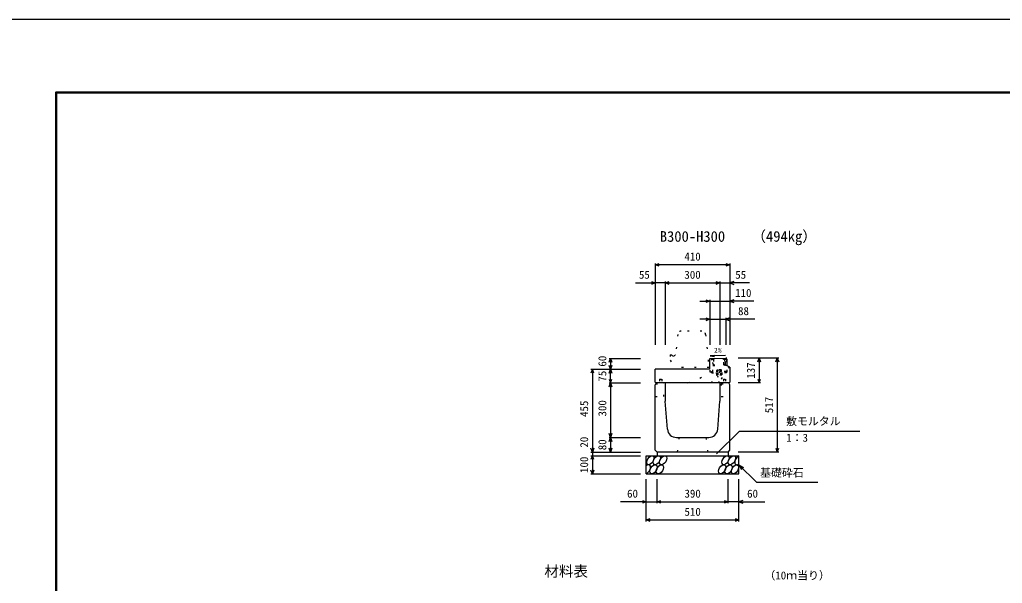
# Model space of a CAD drawing. Units: millimetres, scale not verified. Extents: x -12600 to 12600, y -5940 to 5940.
# Drawn here: x -4000 to 1403, y 2839 to 5940 of the extents above; entities that cross this region are included whole.
import ezdxf
from ezdxf.enums import TextEntityAlignment as Align

# ---------------------------------------------------------------- set-up
doc = ezdxf.new("R2010")
doc.units = ezdxf.units.MM
doc.header["$LTSCALE"] = 40
doc.linetypes.add('DOTTED', pattern=[1.75, 0.25, -1.5])
for name, color, linetype, lineweight in [('0-0_DIM', 7, 'Continuous', 25), ('0-1_Defpoints', 5, 'Continuous', 25), ('0-2_HATCH', 6, 'Continuous', 25), ('0-5_OUTLINE', 3, 'Continuous', 25), ('0-6_OUTLINE2', 4, 'DOTTED', 25), ('0-7_TXT', 7, 'Continuous', 25), ('0-8_WAKU', 3, 'Continuous', 25)]:
    doc.layers.add(name, color=color, linetype=linetype, lineweight=lineweight)
doc.styles.add('ＭＳ ゴシック', font='')
doc.styles.get('ＭＳ ゴシック').set_extended_font_data('MS Gothic')

msp = doc.modelspace()

# ---------------------------------------------------------------- linework, layer by layer
at = {"layer": '0-0_DIM'}
for p, q in [((-505, 4598.96), (-505, 4151.46)), ((-95, 4598.96), (-95, 4151.46)), ((-95, 4591.46), (-505, 4591.46)), ((-613.38, 4491.46), (-505, 4491.46)), ((-450, 4491.46), (-505, 4491.46)), ((-450, 4498.96), (-450, 4151.46)), ((-450, 4491.46), (-150, 4491.46)), ((-150, 4498.96), (-150, 4151.46)), ((-150, 4491.46), (-95, 4491.46)), ((13.38, 4491.46), (-95, 4491.46)), ((-260, 4391.46), (-205, 4391.46)), ((-205, 4398.96), (-205, 4151.46)), ((-205, 4391.46), (-95, 4391.46)), ((36.52, 4391.46), (-95, 4391.46)), ((-205, 4291.46), (-260, 4291.46)), ((-205, 4291.46), (-117, 4291.46)), ((-117, 4298.96), (-117, 4151.46)), ((41.78, 4291.46), (-117, 4291.46)), ((-758.5, 4076.46), (-586, 4076.46)), ((-751, 4076.46), (-751, 4016.46)), ((173.5, 4078.46), (-49, 4078.46)), ((66, 4078.46), (66, 3941.46)), ((166, 4078.46), (166, 3561.46)), ((-858.5, 4016.46), (-586, 4016.46)), ((-851, 4016.46), (-851, 3561.46)), ((-751, 3941.46), (-751, 4016.46)), ((-758.5, 3941.46), (-586, 3941.46)), ((-751, 3941.46), (-751, 3641.46)), ((73.5, 3941.46), (-49, 3941.46)), ((-167.89, 3550.65), (-41.66, 3676.89)), ((-41.66, 3676.89), (619.81, 3676.89)), ((-758.5, 3641.46), (-586, 3641.46)), ((-751, 3641.46), (-751, 3561.46)), ((-858.5, 3561.46), (-586, 3561.46)), ((-858.5, 3541.46), (-586, 3541.46)), ((-851, 3561.46), (-851, 3541.46)), ((-851, 3541.46), (-851, 3441.46)), ((173.5, 3561.46), (-49, 3561.46)), ((-45, 3491.46), (50.76, 3395.71)), ((-45, 3491.46), (-19.02, 3476.46)), ((-45, 3491.46), (-30, 3465.48)), ((-858.5, 3441.46), (-586, 3441.46)), ((-555, 3180.1), (-555, 3411.46)), ((-495, 3280.1), (-495, 3411.46)), ((-105, 3280.1), (-105, 3411.46)), ((-45, 3180.1), (-45, 3411.46)), ((50.76, 3395.71), (388.31, 3395.71)), ((-555, 3287.6), (-696.79, 3287.6)), ((-555, 3287.6), (-495, 3287.6)), ((-495, 3287.6), (-105, 3287.6)), ((-45, 3287.6), (-105, 3287.6)), ((-45, 3287.6), (96.79, 3287.6)), ((-555, 3187.6), (-45, 3187.6))]:
    msp.add_line(p, q, dxfattribs=at)
for points in [[(-483.86, 4583.77), (-505, 4591.46), (-483.86, 4599.16)], [(-116.14, 4599.16), (-95, 4591.46), (-116.14, 4583.77)], [(-526.14, 4499.16), (-505, 4491.46), (-526.14, 4483.77)], [(-428.86, 4483.77), (-450, 4491.46), (-428.86, 4499.16)], [(-171.14, 4499.16), (-150, 4491.46), (-171.14, 4483.77)], [(-73.86, 4499.16), (-95, 4491.46), (-73.86, 4483.77)], [(-226.14, 4399.16), (-205, 4391.46), (-226.14, 4383.77)], [(-73.86, 4399.16), (-95, 4391.46), (-73.86, 4383.77)], [(-226.14, 4299.16), (-205, 4291.46), (-226.14, 4283.77)], [(-95.86, 4299.16), (-117, 4291.46), (-95.86, 4283.77)], [(-758.7, 4055.32), (-751, 4076.46), (-743.3, 4055.32)], [(58.3, 4057.32), (66, 4078.46), (73.7, 4057.32)], [(158.3, 4057.32), (166, 4078.46), (173.7, 4057.32)], [(-843.3, 3995.32), (-851, 4016.46), (-858.7, 3995.32)], [(-743.3, 4037.61), (-751, 4016.46), (-758.7, 4037.61)], [(-758.7, 3995.32), (-751, 4016.46), (-743.3, 3995.32)], [(-758.7, 3962.61), (-751, 3941.46), (-743.3, 3962.61)], [(58.3, 3962.61), (66, 3941.46), (73.7, 3962.61)], [(-758.7, 3920.32), (-751, 3941.46), (-743.3, 3920.32)], [(-743.3, 3662.61), (-751, 3641.46), (-758.7, 3662.61)], [(-758.7, 3620.32), (-751, 3641.46), (-743.3, 3620.32)], [(-843.3, 3582.61), (-851, 3561.46), (-858.7, 3582.61)], [(-743.3, 3582.61), (-751, 3561.46), (-758.7, 3582.61)], [(158.3, 3582.61), (166, 3561.46), (173.7, 3582.61)], [(-843.3, 3520.32), (-851, 3541.46), (-858.7, 3520.32)], [(-843.3, 3462.61), (-851, 3441.46), (-858.7, 3462.61)], [(-576.14, 3295.29), (-555, 3287.6), (-576.14, 3279.9)], [(-473.86, 3279.9), (-495, 3287.6), (-473.86, 3295.29)], [(-126.14, 3295.29), (-105, 3287.6), (-126.14, 3279.9)], [(-23.86, 3295.29), (-45, 3287.6), (-23.86, 3279.9)], [(-533.86, 3179.9), (-555, 3187.6), (-533.86, 3195.29)], [(-66.14, 3195.29), (-45, 3187.6), (-66.14, 3179.9)]]:
    msp.add_lwpolyline(points, dxfattribs=at)
at = {"layer": '0-1_Defpoints'}
msp.add_lwpolyline([(-4200, -5940), (12600, -5940), (12600, 5940), (-4200, 5940)], close=True, dxfattribs=at)
at = {"layer": '0-2_HATCH', "linetype": 'DOTTED'}
for p, q in [((-116.07, 3998.28), (-117.72, 4078.26)), ((-194.16, 4001.68), (-203.16, 4001.49)), ((-116.2, 4004.28), (-194.18, 4002.68)), ((-187.68, 4002.81), (-188.54, 4044.8)), ((-188.4, 4037.8), (-123.41, 4039.14)), ((-164.5, 4012.66), (-166.96, 4010.74)), ((-166.81, 4003.24), (-166.96, 4010.74)), ((-140.57, 4003.78), (-166.81, 4003.24)), ((-166.57, 4011.09), (-164.5, 4012.66)), ((-143.26, 4013.1), (-164.5, 4012.66)), ((-160.56, 4003.37), (-160.72, 4010.87)), ((-146.81, 4003.65), (-146.97, 4011.15)), ((-141.13, 4011.61), (-143.26, 4013.1)), ((-140.57, 4003.78), (-140.72, 4011.28)), ((-123.56, 4046.14), (-122.69, 4004.15)), ((-116.18, 4003.28), (-110.18, 4003.4)), ((-110.18, 4003.4), (-110.86, 4036.65)), ((-170.06, 3997.17), (-137.07, 3997.85)), ((-167.13, 3983.23), (-167.39, 3995.73)), ((-139.42, 3983.8), (-167.13, 3983.23)), ((-160.46, 3995.87), (-160.2, 3983.37)), ((-146.61, 3996.15), (-146.35, 3983.66)), ((-139.68, 3996.3), (-139.42, 3983.8)), ((-137.07, 3997.85), (-137.04, 3996.35))]:
    msp.add_line(p, q, dxfattribs=at)
at = {"layer": '0-2_HATCH'}
msp.add_line((-111.4, 4063.02), (-110.86, 4036.65), dxfattribs=at)
at = {"layer": '0-2_HATCH', "linetype": 'DOTTED'}
for points in [[(-203.16, 4001.49), (-204.7, 4076.48), (-195.7, 4076.66)], [(-195.7, 4076.66), (-194.06, 3996.68), (-116.07, 3998.28)], [(-188.54, 4044.8), (-187.54, 4044.82), (-188.04, 4068.82), (-189.04, 4068.8), (-189.18, 4075.79), (-124.2, 4077.13)], [(-184.18, 4075.9), (-184.04, 4068.9), (-185.04, 4068.88), (-184.55, 4044.88), (-183.55, 4044.9), (-183.4, 4037.91)], [(-128.41, 4039.04), (-128.56, 4046.04), (-127.56, 4046.06), (-128.05, 4070.05), (-129.05, 4070.03), (-129.19, 4077.03)], [(-124.2, 4077.13), (-124.05, 4070.13), (-125.05, 4070.11), (-124.56, 4046.12), (-123.56, 4046.14)], [(-111.4, 4063.02), (-111.72, 4078.39), (-117.72, 4078.26)], [(-137.04, 3996.35), (-170.03, 3995.67), (-170.06, 3997.17)]]:
    msp.add_lwpolyline(points, dxfattribs=at)
for centre, radius, start, end in [((-163.77, 4007.52), 4.53, 47.57461, 134.78335), ((-153.47, 3992.73), 19.53, 70.56972, 111.78823), ((-143.78, 4007.93), 4.53, 47.57461, 134.78335), ((-153.28, 3983.51), 11, 181.1783, 1.1783)]:
    msp.add_arc(centre, radius, start, end, dxfattribs=at)
at = {"layer": '0-2_HATCH'}
for centre in [(-532.11, 3516.46), (-496.63, 3516.46), (-461.16, 3516.46), (-118.95, 3516.46), (-83.48, 3516.46), (-515.23, 3466.46), (-479.75, 3466.46), (-137.55, 3466.46), (-102.07, 3466.46), (-66.59, 3466.46)]:
    msp.add_ellipse(centre, major_axis=(14.54, 23.54), ratio=0.5792, dxfattribs=at)
for centre, start_param, end_param in [((-48, 3516.46), 0.6666252, 4.1103269), ((-550.7, 3466.46), 3.7419964, 7.318141)]:
    msp.add_ellipse(centre, major_axis=(14.54, 23.54), ratio=0.5792, start_param=start_param, end_param=end_param, dxfattribs=at)
at = {"layer": '0-5_OUTLINE', "linetype": 'DOTTED'}
for p, q in [((-248.1, 4226.46), (-361.9, 4226.46)), ((-381.81, 4208.41), (-393, 4096.46)), ((-228.2, 4208.45), (-210, 4026.46)), ((-423, 4096.46), (-423, 4066.46)), ((-423, 4096.46), (-415, 4096.46)), ((-423, 4066.46), (-400, 4026.46)), ((-210, 4026.46), (-400, 4026.46))]:
    msp.add_line(p, q, dxfattribs=at)
at = {"layer": '0-5_OUTLINE'}
for p, q in [((-205, 4076.46), (-117, 4078.28)), ((-205, 4016.46), (-205, 4076.46)), ((-117, 4078.28), (-111, 4072.4)), ((-111, 4072.4), (-111, 4063.47)), ((-505, 3946.46), (-505, 4016.46)), ((-205, 4016.46), (-505, 4016.46)), ((-95, 4028.4), (-120, 4041.4)), ((-95, 4028.4), (-95, 3946.46)), ((-505, 3946.46), (-500, 3941.46)), ((-100, 3941.46), (-95, 3946.46)), ((-500, 3941.46), (-505, 3931.46)), ((-505, 3571.46), (-505, 3931.46)), ((-100, 3941.46), (-500, 3941.46)), ((-450, 3941.46), (-450, 3841.46)), ((-150, 3941.46), (-150, 3841.46)), ((-95, 3931.46), (-100, 3941.46)), ((-95, 3571.46), (-95, 3931.46)), ((-438.47, 3687.72), (-450, 3841.46)), ((-161.53, 3687.72), (-150, 3841.46)), ((-388.61, 3641.46), (-211.39, 3641.46)), ((-495, 3561.46), (-505, 3571.46)), ((-105, 3561.46), (-95, 3571.46)), ((-555, 3541.46), (-45, 3541.46)), ((-555, 3441.46), (-555, 3541.46)), ((-105, 3561.46), (-495, 3561.46)), ((-495, 3561.46), (-495, 3541.46)), ((-105, 3561.46), (-105, 3541.46)), ((-45, 3441.46), (-45, 3541.46)), ((-555, 3441.46), (-45, 3441.46))]:
    msp.add_line(p, q, dxfattribs=at)
at = {"layer": '0-5_OUTLINE', "linetype": 'DOTTED'}
msp.add_lwpolyline([(-415, 4096.46), (-405, 4086.46), (-395, 4096.46), (-393, 4096.46)], dxfattribs=at)
at = {"layer": '0-5_OUTLINE'}
msp.add_lwpolyline([(-111, 4063.47), (-120, 4053.47), (-120, 4041.4)], dxfattribs=at)
at = {"layer": '0-5_OUTLINE', "linetype": 'DOTTED'}
for centre, start, end in [((-361.9, 4206.46), 90, 174.40835), ((-248.1, 4206.46), 4.08463, 90)]:
    msp.add_arc(centre, 20, start, end, dxfattribs=at)
at = {"layer": '0-5_OUTLINE'}
for centre, start, end in [((-388.61, 3691.46), 184.28915, 270), ((-211.39, 3691.46), 270, 355.71085)]:
    msp.add_arc(centre, 50, start, end, dxfattribs=at)
at = {"layer": '0-6_OUTLINE2'}
for p, q in [((-196.21, 3941.46), (-120, 4041.4)), ((-157.2, 3941.46), (-110.19, 4003.4)), ((-98.67, 4030.31), (-155.81, 3941.46)), ((-481.5, 3961.96), (-469.5, 3961.96)), ((-481.5, 3961.96), (-481.5, 3936.96)), ((-469.5, 3961.96), (-469.5, 3936.96)), ((-325.43, 3941.46), (-194.06, 3996.68)), ((-130.5, 3961.96), (-118.5, 3961.96)), ((-130.5, 3961.96), (-130.5, 3936.96)), ((-118.5, 3961.96), (-118.5, 3936.96)), ((-502.25, 3936.96), (-458, 3936.96)), ((-142, 3936.96), (-97.75, 3936.96)), ((-142, 3936.96), (-142, 3866.46)), ((-142, 3866.46), (-95, 3866.46)), ((-375, 3641.46), (-385, 3561.46)), ((-215, 3561.46), (-225, 3641.46))]:
    msp.add_line(p, q, dxfattribs=at)
msp.add_lwpolyline([(-505, 3866.46), (-458, 3866.46), (-458, 3936.96)], dxfattribs=at)
at = {"layer": '0-7_TXT'}
msp.add_line((-203.28, 4090.4), (-179.56, 4086.72), dxfattribs=at)
msp.add_lwpolyline([(-118.72, 4092.14), (-203.28, 4090.4), (-179.74, 4095.05)], dxfattribs=at)
at = {"layer": '0-8_WAKU', "lineweight": 50}
msp.add_lwpolyline([(-3800, -5540), (12200, -5540), (12200, 5540), (-3800, 5540)], close=True, dxfattribs=at)

# ---------------------------------------------------------------- texts
at = {"layer": '0-0_DIM', "style": 'ＭＳ ゴシック'}
for s, p in [('410', (-345, 4601.46)), ('55', (-594.84, 4501.46)), ('300', (-345, 4501.46)), ('55', (-65.16, 4501.46)), ('110', (-65.98, 4401.46)), ('88', (-49.81, 4301.46)), ('敷モルタル', (213.94, 3695.62)), ('1：3', (214.94, 3604.93)), ('基礎砕石', (71.32, 3412.88)), ('60', (-660, 3297.6)), ('390', (-344.47, 3297.6)), ('60', (0, 3297.6)), ('510', (-344.47, 3197.6))]:
    msp.add_text(s, height=43.99, dxfattribs=at).set_placement(p, align=Align.BOTTOM_LEFT)
for s, p in [('60', (-761, 4031.46)), ('75', (-761, 3948.96)), ('137', (56, 3964.96)), ('455', (-861, 3754.46)), ('300', (-761, 3756.96)), ('517', (156, 3774.96)), ('20', (-861, 3585.78)), ('80', (-761, 3571.46)), ('100', (-861, 3446.46))]:
    msp.add_text(s, height=43.99, rotation=90, dxfattribs=at).set_placement(p, align=Align.BOTTOM_LEFT)
at = {"layer": '0-7_TXT', "style": 'ＭＳ ゴシック'}
for s, height, p in [('B300-H300', 58.65, (-480, 4700.44)), ('（494kg）', 58.65, (23.7, 4700.84)), ('2%', 26.39, (-181.82, 4100.21)), ('材料表', 58.65, (-1115, 2858.36)), ('（10ｍ当り）', 43.99, (95, 2847.36))]:
    msp.add_text(s, height=height, dxfattribs=at).set_placement(p, align=Align.BOTTOM_LEFT)

doc.saveas('drawing.dxf')
